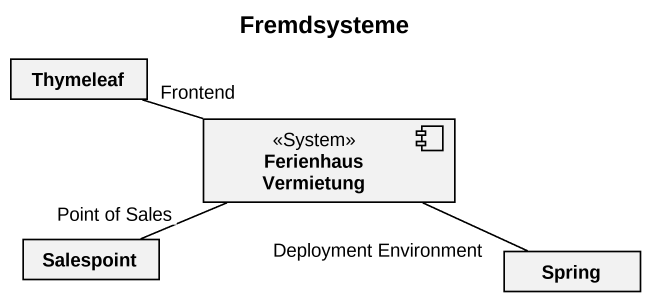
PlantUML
@startuml
title Fremdsysteme
allowmixing
hide circle
hide empty members
class Thymeleaf
component "Ferienhaus Vermietung" as Ferienhaus_Vermietung <<System>>
class Salespoint
class Spring
Thymeleaf -right- Ferienhaus_Vermietung : Frontend
Salespoint -right- Ferienhaus_Vermietung : Point of Sales
Spring -left- Ferienhaus_Vermietung : Deployment Environment
@enduml
